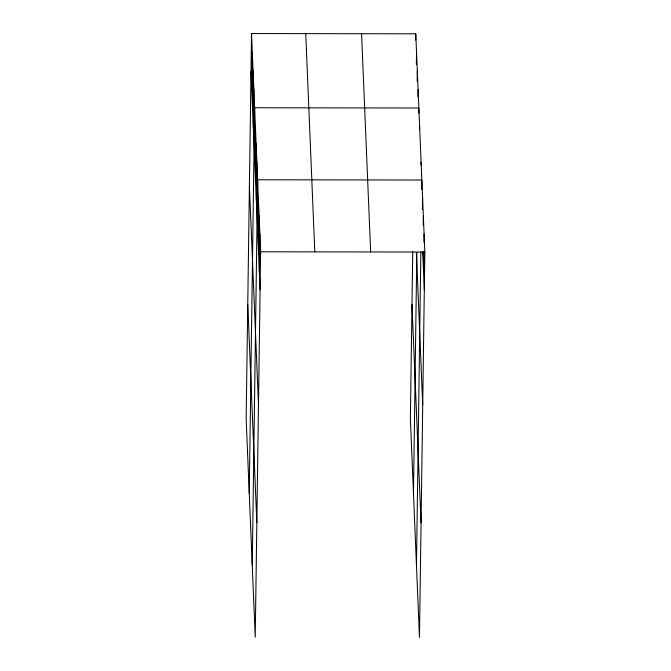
<?xml version="1.0" encoding="UTF-8"?>
<svg xmlns="http://www.w3.org/2000/svg" width="671" height="671" viewBox="0 0 671 671"><rect width="100%" height="100%" fill="white"/><g stroke="black" fill="none" stroke-linecap="round" stroke-linejoin="round"><path stroke-width="1.01" d="M251.533 33.55L246.156 418.947L255.232 637.182L260.616 251.784L251.533 33.55L415.768 33.818L424.844 252.053L419.467 637.45L410.384 419.216L412.724 251.759M251.776 90.157L252.304 52.103M252.548 108.71L253.076 70.648M253.319 127.264L253.848 89.201M249.243 493.143L254.619 107.754L418.855 108.014L418.779 113.164M254.837 163.816L255.374 125.754M255.592 181.816L256.121 143.762M256.339 199.824L256.867 161.761M252.237 565.167L257.622 179.769L421.849 180.038L421.724 189.297M257.84 235.831L258.369 197.777M258.587 253.839L259.115 215.777M259.333 271.839L259.87 233.785M415.676 39.992L415.768 33.818M416.364 64.71L416.54 52.372M417.169 81.208L417.312 70.916M417.983 96.666L418.083 89.469M413.47 493.411L416.834 252.439M419.56 129.109L419.601 126.022M421.061 165.116L421.103 162.03M416.465 565.435L420.843 252.17M422.436 209.352L422.596 198.037M422.814 254.108L422.847 252.044M423.216 225.305L423.351 216.045M423.56 272.107L423.854 251.541M423.98 242.281L424.097 234.053M260.616 251.784L424.844 252.053M422.73 252.103L424.315 290.115M416.381 252.455L422.713 404.739M411.986 304.592L421.061 522.826M361.568 33.726L370.652 251.969M305.733 33.642L314.808 251.877M251.004 71.612L260.08 289.847M249.402 186.228L258.486 404.47M247.758 304.324L256.834 522.558"/></g></svg>
